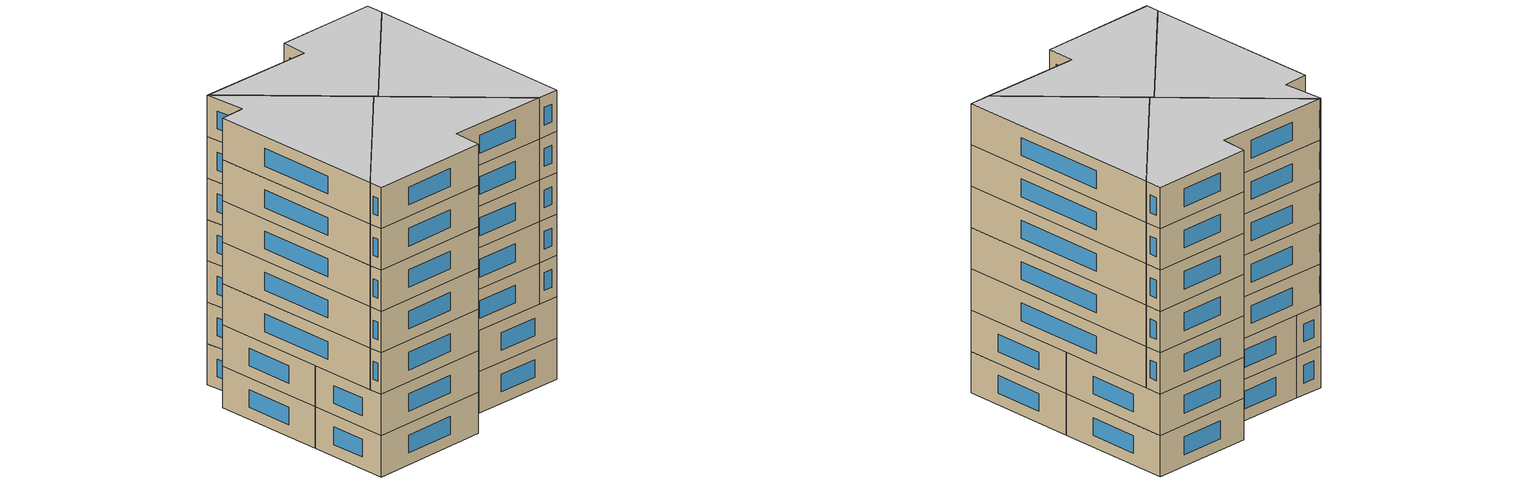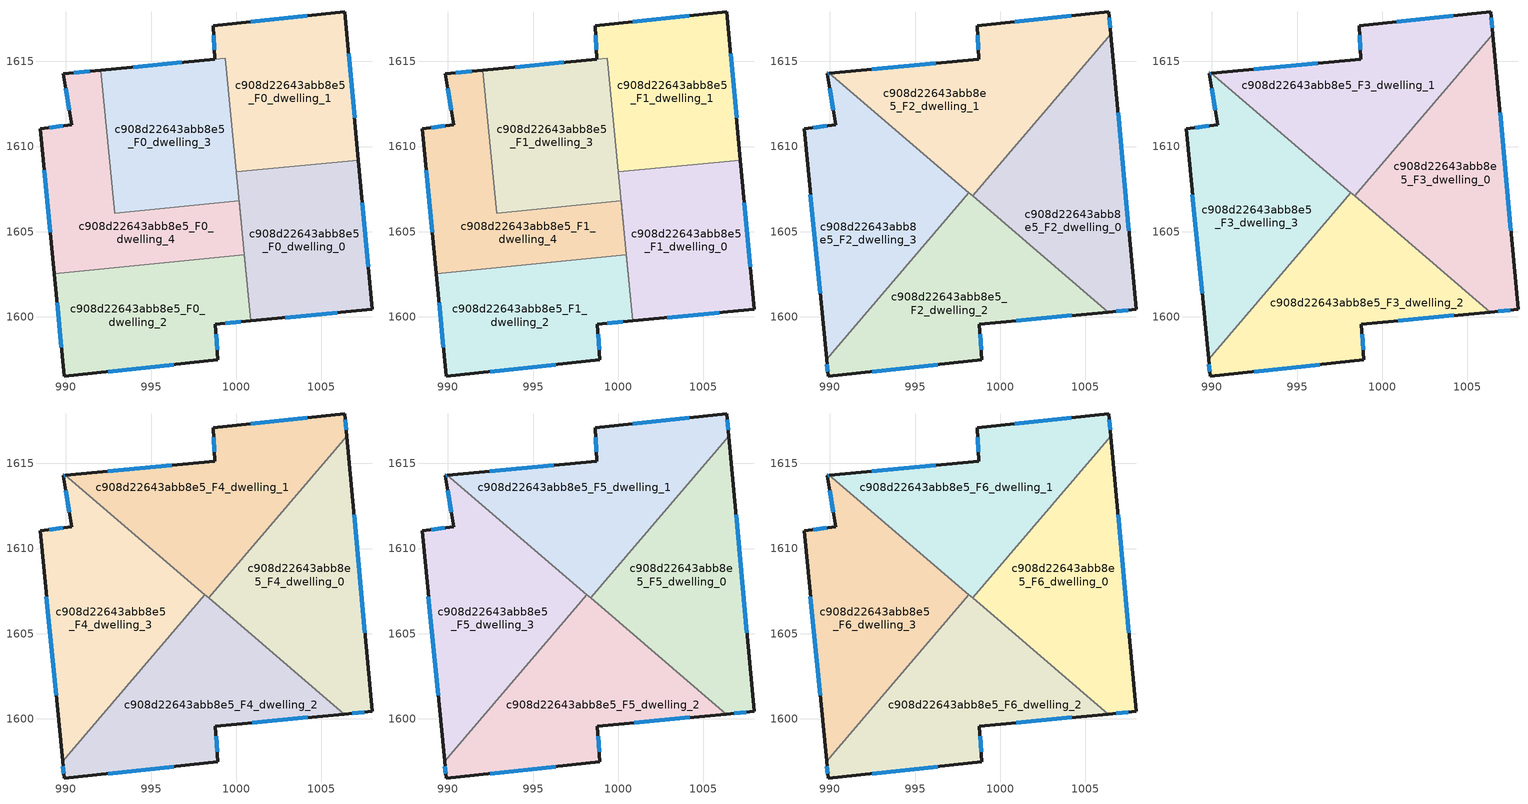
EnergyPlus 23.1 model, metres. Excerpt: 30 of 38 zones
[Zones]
c908d22643abb8e5_F0_dwelling_0
 floor ground (EU_floor_Construction): 1007.17,1609.21 1007.97,1600.43 1000.86,1599.78 1000.01,1608.51 z0
 wall outside (EU_wall_Construction): 1000.86,1599.78 1007.97,1600.43 1007.17,1609.21 z0:3
 wall to c908d22643abb8e5_F0_dwelling_1 (EU_wall_Construction): 1007.17,1609.21 1000.01,1608.51 z0:3
 wall to c908d22643abb8e5_F0_dwelling_3 (EU_wall_Construction): 1000.01,1608.51 1000.86,1599.78 z0:3
 window (EU_Window_Construction): 1007.75,1602.94 1007.4,1606.7 / 1002.89,1599.96 1005.94,1600.25 z0.86:2.14
c908d22643abb8e5_F0_dwelling_1
 floor ground (EU_floor_Construction): 1006.38,1617.93 1007.17,1609.21 1000.01,1608.51 999.36,1615.18 998.73,1615.12 998.65,1617.11 z0
 wall outside (EU_wall_Construction): 1007.17,1609.21 1006.38,1617.93 998.65,1617.11 998.73,1615.12 z0:3
 wall to c908d22643abb8e5_F0_dwelling_3 (EU_wall_Construction): 998.73,1615.12 999.36,1615.18 1000.01,1608.51 z0:3
 window (EU_Window_Construction): 1006.95,1611.7 1006.61,1615.44 / 998.68,1616.54 998.71,1615.69 / 1004.17,1617.69 1000.86,1617.34 z0.86:2.14
c908d22643abb8e5_F0_dwelling_2
 floor ground (EU_floor_Construction): 1000.48,1603.64 1000.86,1599.78 998.78,1599.58 998.91,1597.48 989.9,1596.5 989.31,1602.55 z0
 wall outside (EU_wall_Construction): 989.31,1602.55 989.9,1596.5 998.91,1597.48 998.78,1599.58 1000.86,1599.78 z0:3
 wall to c908d22643abb8e5_F0_dwelling_4 (EU_wall_Construction): 1000.48,1603.64 989.31,1602.55 z0:3
 wall to c908d22643abb8e5_F0_dwelling_3 (EU_wall_Construction): 1000.86,1599.78 1000.48,1603.64 z0:3
 window (EU_Window_Construction): 998.87,1598.08 998.81,1598.98 / 992.47,1596.78 996.34,1597.2 / 989.48,1600.82 989.73,1598.23 / 999.37,1599.64 1000.26,1599.72 z0.86:2.14
c908d22643abb8e5_F0_dwelling_3
 floor ground (EU_floor_Construction): 999.36,1615.17 1000.17,1606.81 992.86,1606.1 992.03,1614.49 998.73,1615.12 z0
 wall outside (EU_wall_Construction): 998.73,1615.12 992.03,1614.49 z0:3
 wall to c908d22643abb8e5_F0_dwelling_4 (EU_wall_Construction): 992.03,1614.49 992.86,1606.1 1000.17,1606.81 1000.48,1603.64 z0:3
 window (EU_Window_Construction): 996.81,1614.94 993.95,1614.67 z0.86:2.14
c908d22643abb8e5_F0_dwelling_4
 floor ground (EU_floor_Construction): 1000.17,1606.81 1000.48,1603.64 989.31,1602.55 988.48,1611.05 990.35,1611.28 989.85,1614.29 992.03,1614.49 992.86,1606.1 z0
 wall outside (EU_wall_Construction): 992.03,1614.49 989.85,1614.29 990.35,1611.28 988.48,1611.05 989.31,1602.55 z0:3
 window (EU_Window_Construction): 988.72,1608.62 989.07,1604.98 / 989.82,1611.21 989.01,1611.11 / 989.99,1613.43 990.21,1612.14 / 991.41,1614.44 990.47,1614.35 z0.86:2.14
c908d22643abb8e5_F1_dwelling_0
 floor to c908d22643abb8e5_F0_dwelling_0 (EU_floor_Construction): 1007.17,1609.21 1007.97,1600.43 1000.86,1599.78 1000.01,1608.51 z3
 wall outside (EU_wall_Construction): 1000.86,1599.78 1007.97,1600.43 1007.17,1609.21 z3:6
 wall to c908d22643abb8e5_F1_dwelling_1 (EU_wall_Construction): 1007.17,1609.21 1000.01,1608.51 z3:6
 wall to c908d22643abb8e5_F1_dwelling_3 (EU_wall_Construction): 1000.01,1608.51 1000.86,1599.78 z3:6
 window (EU_Window_Construction): 1007.75,1602.94 1007.4,1606.7 / 1002.89,1599.96 1005.94,1600.25 z3.86:5.14
c908d22643abb8e5_F1_dwelling_1
 floor to c908d22643abb8e5_F0_dwelling_1 (EU_floor_Construction): 1006.38,1617.93 1007.17,1609.21 1000.01,1608.51 999.36,1615.18 998.73,1615.12 998.65,1617.11 z3
 wall outside (EU_wall_Construction): 1007.17,1609.21 1006.38,1617.93 998.65,1617.11 998.73,1615.12 z3:6
 wall to c908d22643abb8e5_F1_dwelling_3 (EU_wall_Construction): 998.73,1615.12 999.36,1615.18 1000.01,1608.51 z3:6
 window (EU_Window_Construction): 1006.95,1611.7 1006.61,1615.44 / 998.68,1616.54 998.71,1615.69 / 1004.17,1617.69 1000.86,1617.34 z3.86:5.14
c908d22643abb8e5_F1_dwelling_2
 floor to c908d22643abb8e5_F0_dwelling_2 (EU_floor_Construction): 1000.48,1603.64 1000.86,1599.78 998.78,1599.58 998.91,1597.48 989.9,1596.5 989.31,1602.55 z3
 wall outside (EU_wall_Construction): 989.31,1602.55 989.9,1596.5 998.91,1597.48 998.78,1599.58 1000.86,1599.78 z3:6
 wall to c908d22643abb8e5_F1_dwelling_4 (EU_wall_Construction): 1000.48,1603.64 989.31,1602.55 z3:6
 wall to c908d22643abb8e5_F1_dwelling_3 (EU_wall_Construction): 1000.86,1599.78 1000.48,1603.64 z3:6
 window (EU_Window_Construction): 998.87,1598.08 998.81,1598.98 / 992.47,1596.78 996.34,1597.2 / 989.48,1600.82 989.73,1598.23 / 999.37,1599.64 1000.26,1599.72 z3.86:5.14
c908d22643abb8e5_F1_dwelling_3
 floor to c908d22643abb8e5_F0_dwelling_3 (EU_floor_Construction): 999.36,1615.17 1000.17,1606.81 992.86,1606.1 992.03,1614.49 998.73,1615.12 z3
 wall outside (EU_wall_Construction): 998.73,1615.12 992.03,1614.49 z3:6
 wall to c908d22643abb8e5_F1_dwelling_4 (EU_wall_Construction): 992.03,1614.49 992.86,1606.1 1000.17,1606.81 1000.48,1603.64 z3:6
 window (EU_Window_Construction): 996.81,1614.94 993.95,1614.67 z3.86:5.14
c908d22643abb8e5_F1_dwelling_4
 floor to c908d22643abb8e5_F0_dwelling_4 (EU_floor_Construction): 1000.17,1606.81 1000.48,1603.64 989.31,1602.55 988.48,1611.05 990.35,1611.28 989.85,1614.29 992.03,1614.49 992.86,1606.1 z3
 wall outside (EU_wall_Construction): 992.03,1614.49 989.85,1614.29 990.35,1611.28 988.48,1611.05 989.31,1602.55 z3:6
 window (EU_Window_Construction): 988.72,1608.62 989.07,1604.98 / 989.82,1611.21 989.01,1611.11 / 989.99,1613.43 990.21,1612.14 / 991.41,1614.44 990.47,1614.35 z3.86:5.14
c908d22643abb8e5_F2_dwelling_0
 floor to c908d22643abb8e5_F1_dwelling_0 (EU_floor_Construction): 1007.17,1609.21 1007.97,1600.43 1006.35,1600.29 1000.31,1605.45 1000.01,1608.51 z6
 floor to c908d22643abb8e5_F1_dwelling_1 (EU_floor_Construction): 1006.5,1616.61 1007.17,1609.21 1000.01,1608.51 999.96,1608.96 z6
 floor to c908d22643abb8e5_F1_dwelling_3 (EU_floor_Construction): 999.96,1608.96 1000.31,1605.45 1000.17,1606.81 998.87,1606.68 998.38,1607.1 z6
 floor to c908d22643abb8e5_F1_dwelling_4 (EU_floor_Construction): 1000.17,1606.81 1000.31,1605.45 998.87,1606.68 z6
 wall outside (EU_wall_Construction): 1006.35,1600.29 1007.97,1600.43 1006.5,1616.61 z6:9
 wall to c908d22643abb8e5_F2_dwelling_1 (EU_wall_Construction): 1006.5,1616.61 998.38,1607.1 z6:9
 wall to c908d22643abb8e5_F2_dwelling_2 (EU_wall_Construction): 998.38,1607.1 1006.35,1600.29 z6:9
 window (EU_Window_Construction): 1007.55,1605.06 1006.92,1611.99 / 1006.82,1600.33 1007.51,1600.39 z6.86:8.14
c908d22643abb8e5_F2_dwelling_1
 floor to c908d22643abb8e5_F1_dwelling_1 (EU_floor_Construction): 1006.38,1617.93 1006.5,1616.61 999.96,1608.96 999.36,1615.18 998.73,1615.12 998.65,1617.11 z6
 floor to c908d22643abb8e5_F1_dwelling_3 (EU_floor_Construction): 999.36,1615.17 999.96,1608.96 998.38,1607.1 992.25,1612.34 992.04,1614.49 998.73,1615.12 z6
 floor to c908d22643abb8e5_F1_dwelling_4 (EU_floor_Construction): 992.04,1614.49 992.25,1612.34 989.96,1614.3 z6
 wall outside (EU_wall_Construction): 1006.5,1616.61 1006.38,1617.93 998.65,1617.11 998.73,1615.12 989.96,1614.3 z6:9
 wall to c908d22643abb8e5_F2_dwelling_3 (EU_wall_Construction): 989.96,1614.3 998.16,1607.29 z6:9
 wall to c908d22643abb8e5_F2_dwelling_2 (EU_wall_Construction): 998.16,1607.29 998.38,1607.1 z6:9
 window (EU_Window_Construction): 996.22,1614.89 992.46,1614.53 / 998.68,1616.54 998.71,1615.69 / 1004.17,1617.69 1000.86,1617.34 / 1006.46,1616.99 1006.41,1617.55 z6.86:8.14
c908d22643abb8e5_F2_dwelling_2
 floor to c908d22643abb8e5_F1_dwelling_2 (EU_floor_Construction): 1000.48,1603.64 1000.86,1599.78 998.78,1599.58 998.91,1597.48 989.9,1596.5 989.8,1597.51 994.54,1603.06 z6
 floor to c908d22643abb8e5_F1_dwelling_0 (EU_floor_Construction): 1006.35,1600.29 1000.86,1599.78 1000.31,1605.45 z6
 floor to c908d22643abb8e5_F1_dwelling_4 (EU_floor_Construction): 1000.31,1605.45 1000.48,1603.64 994.54,1603.06 997.53,1606.55 998.87,1606.68 z6
 floor to c908d22643abb8e5_F1_dwelling_3 (EU_floor_Construction): 998.87,1606.68 997.53,1606.55 998.16,1607.29 z6
 wall outside (EU_wall_Construction): 989.8,1597.51 989.9,1596.5 998.91,1597.48 998.78,1599.58 1006.35,1600.29 z6:9
 wall to c908d22643abb8e5_F2_dwelling_3 (EU_wall_Construction): 998.16,1607.29 989.8,1597.51 z6:9
 window (EU_Window_Construction): 992.47,1596.78 996.34,1597.2 / 989.83,1597.22 989.87,1596.79 / 1000.94,1599.78 1004.19,1600.08 / 998.87,1598.08 998.81,1598.98 z6.86:8.14
c908d22643abb8e5_F2_dwelling_3
 floor to c908d22643abb8e5_F1_dwelling_4 (EU_floor_Construction): 992.25,1612.34 992.86,1606.1 997.53,1606.55 994.54,1603.06 989.31,1602.55 988.48,1611.05 990.35,1611.28 989.85,1614.29 989.96,1614.3 z6
 floor to c908d22643abb8e5_F1_dwelling_2 (EU_floor_Construction): 994.54,1603.06 989.8,1597.51 989.31,1602.55 z6
 floor to c908d22643abb8e5_F1_dwelling_3 (EU_floor_Construction): 998.16,1607.29 997.53,1606.55 992.86,1606.1 992.25,1612.34 z6
 wall outside (EU_wall_Construction): 989.96,1614.3 989.85,1614.29 990.35,1611.28 988.48,1611.05 989.8,1597.51 z6:9
 window (EU_Window_Construction): 988.86,1607.18 989.42,1601.38 / 989.82,1611.21 989.01,1611.11 / 989.99,1613.43 990.21,1612.14 / 989.92,1614.3 989.88,1614.29 z6.86:8.14
c908d22643abb8e5_F3_dwelling_0
 floor to c908d22643abb8e5_F2_dwelling_0 (EU_floor_Construction): 1006.5,1616.61 1007.97,1600.43 1006.35,1600.29 998.38,1607.1 z9
 wall outside (EU_wall_Construction): 1006.35,1600.29 1007.97,1600.43 1006.5,1616.61 z9:12
 wall to c908d22643abb8e5_F3_dwelling_1 (EU_wall_Construction): 1006.5,1616.61 998.38,1607.1 z9:12
 wall to c908d22643abb8e5_F3_dwelling_2 (EU_wall_Construction): 998.38,1607.1 1006.35,1600.29 z9:12
 window (EU_Window_Construction): 1007.55,1605.06 1006.92,1611.99 / 1006.82,1600.33 1007.51,1600.39 z9.86:11.14
c908d22643abb8e5_F3_dwelling_1
 floor to c908d22643abb8e5_F2_dwelling_1 (EU_floor_Construction): 1006.38,1617.93 1006.5,1616.61 998.38,1607.1 989.96,1614.3 998.73,1615.12 998.65,1617.11 z9
 wall outside (EU_wall_Construction): 1006.5,1616.61 1006.38,1617.93 998.65,1617.11 998.73,1615.12 989.96,1614.3 z9:12
 wall to c908d22643abb8e5_F3_dwelling_3 (EU_wall_Construction): 989.96,1614.3 998.16,1607.29 z9:12
 wall to c908d22643abb8e5_F3_dwelling_2 (EU_wall_Construction): 998.16,1607.29 998.38,1607.1 z9:12
 window (EU_Window_Construction): 996.22,1614.89 992.46,1614.53 / 998.68,1616.54 998.71,1615.69 / 1004.17,1617.69 1000.86,1617.34 / 1006.46,1616.99 1006.41,1617.55 z9.86:11.14
c908d22643abb8e5_F3_dwelling_2
 floor to c908d22643abb8e5_F2_dwelling_2 (EU_floor_Construction): 1006.35,1600.29 998.78,1599.58 998.91,1597.48 989.9,1596.5 989.8,1597.51 998.16,1607.29 z9
 wall outside (EU_wall_Construction): 989.8,1597.51 989.9,1596.5 998.91,1597.48 998.78,1599.58 1006.35,1600.29 z9:12
 wall to c908d22643abb8e5_F3_dwelling_3 (EU_wall_Construction): 998.16,1607.29 989.8,1597.51 z9:12
 window (EU_Window_Construction): 992.47,1596.78 996.34,1597.2 / 989.83,1597.22 989.87,1596.79 / 1000.94,1599.78 1004.19,1600.08 / 998.87,1598.08 998.81,1598.98 z9.86:11.14
c908d22643abb8e5_F3_dwelling_3
 floor to c908d22643abb8e5_F2_dwelling_3 (EU_floor_Construction): 998.16,1607.29 989.8,1597.51 988.48,1611.05 990.35,1611.28 989.85,1614.29 989.96,1614.3 z9
 wall outside (EU_wall_Construction): 989.96,1614.3 989.85,1614.29 990.35,1611.28 988.48,1611.05 989.8,1597.51 z9:12
 window (EU_Window_Construction): 988.86,1607.18 989.42,1601.38 / 989.82,1611.21 989.01,1611.11 / 989.99,1613.43 990.21,1612.14 / 989.92,1614.3 989.88,1614.29 z9.86:11.14
c908d22643abb8e5_F4_dwelling_0
 floor to c908d22643abb8e5_F3_dwelling_0 (EU_floor_Construction): 1006.5,1616.61 1007.97,1600.43 1006.35,1600.29 998.38,1607.1 z12
 wall outside (EU_wall_Construction): 1006.35,1600.29 1007.97,1600.43 1006.5,1616.61 z12:15
 wall to c908d22643abb8e5_F4_dwelling_1 (EU_wall_Construction): 1006.5,1616.61 998.38,1607.1 z12:15
 wall to c908d22643abb8e5_F4_dwelling_2 (EU_wall_Construction): 998.38,1607.1 1006.35,1600.29 z12:15
 window (EU_Window_Construction): 1007.55,1605.06 1006.92,1611.99 / 1006.82,1600.33 1007.51,1600.39 z12.86:14.14
c908d22643abb8e5_F4_dwelling_1
 floor to c908d22643abb8e5_F3_dwelling_1 (EU_floor_Construction): 1006.38,1617.93 1006.5,1616.61 998.38,1607.1 989.96,1614.3 998.73,1615.12 998.65,1617.11 z12
 wall outside (EU_wall_Construction): 1006.5,1616.61 1006.38,1617.93 998.65,1617.11 998.73,1615.12 989.96,1614.3 z12:15
 wall to c908d22643abb8e5_F4_dwelling_3 (EU_wall_Construction): 989.96,1614.3 998.16,1607.29 z12:15
 wall to c908d22643abb8e5_F4_dwelling_2 (EU_wall_Construction): 998.16,1607.29 998.38,1607.1 z12:15
 window (EU_Window_Construction): 996.22,1614.89 992.46,1614.53 / 998.68,1616.54 998.71,1615.69 / 1004.17,1617.69 1000.86,1617.34 / 1006.46,1616.99 1006.41,1617.55 z12.86:14.14
c908d22643abb8e5_F4_dwelling_2
 floor to c908d22643abb8e5_F3_dwelling_2 (EU_floor_Construction): 1006.35,1600.29 998.78,1599.58 998.91,1597.48 989.9,1596.5 989.8,1597.51 998.16,1607.29 z12
 wall outside (EU_wall_Construction): 989.8,1597.51 989.9,1596.5 998.91,1597.48 998.78,1599.58 1006.35,1600.29 z12:15
 wall to c908d22643abb8e5_F4_dwelling_3 (EU_wall_Construction): 998.16,1607.29 989.8,1597.51 z12:15
 window (EU_Window_Construction): 992.47,1596.78 996.34,1597.2 / 989.83,1597.22 989.87,1596.79 / 1000.94,1599.78 1004.19,1600.08 / 998.87,1598.08 998.81,1598.98 z12.86:14.14
c908d22643abb8e5_F4_dwelling_3
 floor to c908d22643abb8e5_F3_dwelling_3 (EU_floor_Construction): 998.16,1607.29 989.8,1597.51 988.48,1611.05 990.35,1611.28 989.85,1614.29 989.96,1614.3 z12
 wall outside (EU_wall_Construction): 989.96,1614.3 989.85,1614.29 990.35,1611.28 988.48,1611.05 989.8,1597.51 z12:15
 window (EU_Window_Construction): 988.86,1607.18 989.42,1601.38 / 989.82,1611.21 989.01,1611.11 / 989.99,1613.43 990.21,1612.14 / 989.92,1614.3 989.88,1614.29 z12.86:14.14
c908d22643abb8e5_F5_dwelling_0
 floor to c908d22643abb8e5_F4_dwelling_0 (EU_floor_Construction): 1006.5,1616.61 1007.97,1600.43 1006.35,1600.29 998.38,1607.1 z15
 wall outside (EU_wall_Construction): 1006.35,1600.29 1007.97,1600.43 1006.5,1616.61 z15:18
 wall to c908d22643abb8e5_F5_dwelling_1 (EU_wall_Construction): 1006.5,1616.61 998.38,1607.1 z15:18
 wall to c908d22643abb8e5_F5_dwelling_2 (EU_wall_Construction): 998.38,1607.1 1006.35,1600.29 z15:18
 window (EU_Window_Construction): 1007.55,1605.06 1006.92,1611.99 / 1006.82,1600.33 1007.51,1600.39 z15.86:17.14
c908d22643abb8e5_F5_dwelling_1
 floor to c908d22643abb8e5_F4_dwelling_1 (EU_floor_Construction): 1006.38,1617.93 1006.5,1616.61 998.38,1607.1 989.96,1614.3 998.73,1615.12 998.65,1617.11 z15
 wall outside (EU_wall_Construction): 1006.5,1616.61 1006.38,1617.93 998.65,1617.11 998.73,1615.12 989.96,1614.3 z15:18
 wall to c908d22643abb8e5_F5_dwelling_3 (EU_wall_Construction): 989.96,1614.3 998.16,1607.29 z15:18
 wall to c908d22643abb8e5_F5_dwelling_2 (EU_wall_Construction): 998.16,1607.29 998.38,1607.1 z15:18
 window (EU_Window_Construction): 996.22,1614.89 992.46,1614.53 / 998.68,1616.54 998.71,1615.69 / 1004.17,1617.69 1000.86,1617.34 / 1006.46,1616.99 1006.41,1617.55 z15.86:17.14
c908d22643abb8e5_F5_dwelling_2
 floor to c908d22643abb8e5_F4_dwelling_2 (EU_floor_Construction): 1006.35,1600.29 998.78,1599.58 998.91,1597.48 989.9,1596.5 989.8,1597.51 998.16,1607.29 z15
 wall outside (EU_wall_Construction): 989.8,1597.51 989.9,1596.5 998.91,1597.48 998.78,1599.58 1006.35,1600.29 z15:18
 wall to c908d22643abb8e5_F5_dwelling_3 (EU_wall_Construction): 998.16,1607.29 989.8,1597.51 z15:18
 window (EU_Window_Construction): 992.47,1596.78 996.34,1597.2 / 989.83,1597.22 989.87,1596.79 / 1000.94,1599.78 1004.19,1600.08 / 998.87,1598.08 998.81,1598.98 z15.86:17.14
c908d22643abb8e5_F5_dwelling_3
 floor to c908d22643abb8e5_F4_dwelling_3 (EU_floor_Construction): 998.16,1607.29 989.8,1597.51 988.48,1611.05 990.35,1611.28 989.85,1614.29 989.96,1614.3 z15
 wall outside (EU_wall_Construction): 989.96,1614.3 989.85,1614.29 990.35,1611.28 988.48,1611.05 989.8,1597.51 z15:18
 window (EU_Window_Construction): 988.86,1607.18 989.42,1601.38 / 989.82,1611.21 989.01,1611.11 / 989.99,1613.43 990.21,1612.14 / 989.92,1614.3 989.88,1614.29 z15.86:17.14
c908d22643abb8e5_F6_dwelling_0
 floor to c908d22643abb8e5_F5_dwelling_0 (EU_floor_Construction): 1006.5,1616.61 1007.97,1600.43 1006.35,1600.29 998.38,1607.1 z18
 wall outside (EU_wall_Construction): 1006.35,1600.29 1007.97,1600.43 1006.5,1616.61 z18:21
 wall to c908d22643abb8e5_F6_dwelling_1 (EU_wall_Construction): 1006.5,1616.61 998.38,1607.1 z18:21
 wall to c908d22643abb8e5_F6_dwelling_2 (EU_wall_Construction): 998.38,1607.1 1006.35,1600.29 z18:21
 window (EU_Window_Construction): 1007.55,1605.06 1006.92,1611.99 / 1006.82,1600.33 1007.51,1600.39 z18.86:20.14
 ceiling to c908d22643abb8e5_F7_dwelling_0 (EU_floor_Construction): 1007.97,1600.43 1006.5,1616.61 998.38,1607.1 1006.35,1600.29 z21
c908d22643abb8e5_F6_dwelling_1
 floor to c908d22643abb8e5_F5_dwelling_1 (EU_floor_Construction): 1006.38,1617.93 1006.5,1616.61 998.38,1607.1 989.96,1614.3 998.73,1615.12 998.65,1617.11 z18
 wall outside (EU_wall_Construction): 1006.5,1616.61 1006.38,1617.93 998.65,1617.11 998.73,1615.12 989.96,1614.3 z18:21
 wall to c908d22643abb8e5_F6_dwelling_3 (EU_wall_Construction): 989.96,1614.3 998.16,1607.29 z18:21
 wall to c908d22643abb8e5_F6_dwelling_2 (EU_wall_Construction): 998.16,1607.29 998.38,1607.1 z18:21
 window (EU_Window_Construction): 996.22,1614.89 992.46,1614.53 / 998.68,1616.54 998.71,1615.69 / 1004.17,1617.69 1000.86,1617.34 / 1006.46,1616.99 1006.41,1617.55 z18.86:20.14
 ceiling to c908d22643abb8e5_F7_dwelling_1 (EU_floor_Construction): 998.38,1607.1 1006.5,1616.61 1006.38,1617.93 998.65,1617.11 998.73,1615.12 989.96,1614.3 z21
c908d22643abb8e5_F6_dwelling_2
 floor to c908d22643abb8e5_F5_dwelling_2 (EU_floor_Construction): 1006.35,1600.29 998.78,1599.58 998.91,1597.48 989.9,1596.5 989.8,1597.51 998.16,1607.29 z18
 wall outside (EU_wall_Construction): 989.8,1597.51 989.9,1596.5 998.91,1597.48 998.78,1599.58 1006.35,1600.29 z18:21
 wall to c908d22643abb8e5_F6_dwelling_3 (EU_wall_Construction): 998.16,1607.29 989.8,1597.51 z18:21
 window (EU_Window_Construction): 992.47,1596.78 996.34,1597.2 / 989.83,1597.22 989.87,1596.79 / 1000.94,1599.78 1004.19,1600.08 / 998.87,1598.08 998.81,1598.98 z18.86:20.14
 ceiling to c908d22643abb8e5_F7_dwelling_2 (EU_floor_Construction): 1006.35,1600.29 998.16,1607.29 989.8,1597.51 989.9,1596.5 998.91,1597.48 998.78,1599.58 z21
c908d22643abb8e5_F6_dwelling_3
 floor to c908d22643abb8e5_F5_dwelling_3 (EU_floor_Construction): 998.16,1607.29 989.8,1597.51 988.48,1611.05 990.35,1611.28 989.85,1614.29 989.96,1614.3 z18
 wall outside (EU_wall_Construction): 989.96,1614.3 989.85,1614.29 990.35,1611.28 988.48,1611.05 989.8,1597.51 z18:21
 window (EU_Window_Construction): 988.86,1607.18 989.42,1601.38 / 989.82,1611.21 989.01,1611.11 / 989.99,1613.43 990.21,1612.14 / 989.92,1614.3 989.88,1614.29 z18.86:20.14
 ceiling to c908d22643abb8e5_F7_dwelling_3 (EU_floor_Construction): 989.8,1597.51 998.16,1607.29 989.96,1614.3 989.85,1614.29 990.35,1611.28 988.48,1611.05 z21
[Building]
EU S2 Campaign: North Axis=0; Terrain=City; Solar Distribution=FullExterior
[Site:Location]
Helsinki-Vantaa.AP: Latitude=60.317; Longitude=24.963; Time Zone=2; Elevation=54.6
[SizingPeriod:WeatherFileDays]
AnnualSizingPeriod: Begin Month=1; Begin Day of Month=1; End Month=12; End Day of Month=31; Day of Week for Start Day=Monday; Use Weather File Daylight Saving Period=No; Use Weather File Rain and Snow Indicators=No
[MATERIAL]
EU_InternalMass_Material: Roughness=MediumRough; Thickness=0.1; Conductivity=1; Density=1800; Specific Heat=900; Thermal Absorptance=0.9; Solar Absorptance=0.7; Visible Absorptance=0.7
[MATERIAL:NOMASS] Roughness=MediumRough; Thermal Absorptance=0.9; Solar Absorptance=0.7; Visible Absorptance=0.7
Name | Thermal Resistance
EU_wall_NoMass | 1.10183
EU_floor_NoMass | 1.70606
[WINDOWMATERIAL:SIMPLEGLAZINGSYSTEM]
EU_Window_SimpleGlazing: UFactor=3.11035; Solar Heat Gain Coefficient=0.8; Visible Transmittance=0.8
[CONSTRUCTION]
EU_wall_Construction: EU_wall_NoMass
EU_floor_Construction: EU_floor_NoMass
EU_Window_Construction: EU_Window_SimpleGlazing
EU_InternalMass_Construction: EU_InternalMass_Material
[ZONE] Type=1; Multiplier=1; Ceiling Height=autocalculate; Floor Area=autocalculate; Part of Total Floor Area=Yes
Name | Volume
c908d22643abb8e5_F0_dwelling_0; c908d22643abb8e5_F1_dwelling_0 | 189.162
c908d22643abb8e5_F2_dwelling_0; c908d22643abb8e5_F3_dwelling_0; c908d22643abb8e5_F4_dwelling_0; c908d22643abb8e5_F5_dwelling_0; c908d22643abb8e5_F6_dwelling_0 | 236.487
c908d22643abb8e5_F0_dwelling_1; c908d22643abb8e5_F1_dwelling_1 | 192.58
c908d22643abb8e5_F2_dwelling_1; c908d22643abb8e5_F3_dwelling_1; c908d22643abb8e5_F4_dwelling_1; c908d22643abb8e5_F5_dwelling_1; c908d22643abb8e5_F6_dwelling_1; c908d22643abb8e5_F2_dwelling_3; c908d22643abb8e5_F3_dwelling_3; c908d22643abb8e5_F4_dwelling_3; c908d22643abb8e5_F5_dwelling_3; c908d22643abb8e5_F6_dwelling_3 | 236.473
c908d22643abb8e5_F0_dwelling_2; c908d22643abb8e5_F1_dwelling_2 | 189.171
c908d22643abb8e5_F2_dwelling_2; c908d22643abb8e5_F3_dwelling_2; c908d22643abb8e5_F4_dwelling_2; c908d22643abb8e5_F5_dwelling_2; c908d22643abb8e5_F6_dwelling_2 | 236.463
c908d22643abb8e5_F0_dwelling_3 | 185.76
c908d22643abb8e5_F1_dwelling_3 | 185.766
c908d22643abb8e5_F0_dwelling_4; c908d22643abb8e5_F1_dwelling_4 | 189.164
[INTERNALMASS] Construction=EU_InternalMass_Construction
Name | Zone or ZoneList | Surface Area
c908d22643abb8e5_F0_dwelling_0_EU_InternalMass | c908d22643abb8e5_F0_dwelling_0 | 63.0544
c908d22643abb8e5_F0_dwelling_1_EU_InternalMass | c908d22643abb8e5_F0_dwelling_1 | 64.1942
c908d22643abb8e5_F0_dwelling_2_EU_InternalMass | c908d22643abb8e5_F0_dwelling_2 | 63.0574
c908d22643abb8e5_F0_dwelling_3_EU_InternalMass | c908d22643abb8e5_F0_dwelling_3 | 61.9261
c908d22643abb8e5_F0_dwelling_4_EU_InternalMass | c908d22643abb8e5_F0_dwelling_4 | 63.0544
c908d22643abb8e5_F1_dwelling_0_EU_InternalMass | c908d22643abb8e5_F1_dwelling_0 | 63.0544
c908d22643abb8e5_F1_dwelling_1_EU_InternalMass | c908d22643abb8e5_F1_dwelling_1 | 64.1942
c908d22643abb8e5_F1_dwelling_2_EU_InternalMass | c908d22643abb8e5_F1_dwelling_2 | 63.0574
c908d22643abb8e5_F1_dwelling_3_EU_InternalMass | c908d22643abb8e5_F1_dwelling_3 | 61.9261
c908d22643abb8e5_F1_dwelling_4_EU_InternalMass | c908d22643abb8e5_F1_dwelling_4 | 63.0544
c908d22643abb8e5_F2_dwelling_0_EU_InternalMass | c908d22643abb8e5_F2_dwelling_0 | 78.829
c908d22643abb8e5_F2_dwelling_1_EU_InternalMass | c908d22643abb8e5_F2_dwelling_1 | 78.8245
c908d22643abb8e5_F2_dwelling_2_EU_InternalMass | c908d22643abb8e5_F2_dwelling_2 | 78.8213
c908d22643abb8e5_F2_dwelling_3_EU_InternalMass | c908d22643abb8e5_F2_dwelling_3 | 78.8247
c908d22643abb8e5_F3_dwelling_0_EU_InternalMass | c908d22643abb8e5_F3_dwelling_0 | 78.829
c908d22643abb8e5_F3_dwelling_1_EU_InternalMass | c908d22643abb8e5_F3_dwelling_1 | 78.8245
c908d22643abb8e5_F3_dwelling_2_EU_InternalMass | c908d22643abb8e5_F3_dwelling_2 | 78.8213
c908d22643abb8e5_F3_dwelling_3_EU_InternalMass | c908d22643abb8e5_F3_dwelling_3 | 78.8247
c908d22643abb8e5_F4_dwelling_0_EU_InternalMass | c908d22643abb8e5_F4_dwelling_0 | 78.829
c908d22643abb8e5_F4_dwelling_1_EU_InternalMass | c908d22643abb8e5_F4_dwelling_1 | 78.8245
c908d22643abb8e5_F4_dwelling_2_EU_InternalMass | c908d22643abb8e5_F4_dwelling_2 | 78.8213
c908d22643abb8e5_F4_dwelling_3_EU_InternalMass | c908d22643abb8e5_F4_dwelling_3 | 78.8247
c908d22643abb8e5_F5_dwelling_0_EU_InternalMass | c908d22643abb8e5_F5_dwelling_0 | 78.829
c908d22643abb8e5_F5_dwelling_1_EU_InternalMass | c908d22643abb8e5_F5_dwelling_1 | 78.8245
c908d22643abb8e5_F5_dwelling_2_EU_InternalMass | c908d22643abb8e5_F5_dwelling_2 | 78.8213
c908d22643abb8e5_F5_dwelling_3_EU_InternalMass | c908d22643abb8e5_F5_dwelling_3 | 78.8247
c908d22643abb8e5_F6_dwelling_0_EU_InternalMass | c908d22643abb8e5_F6_dwelling_0 | 78.829
c908d22643abb8e5_F6_dwelling_1_EU_InternalMass | c908d22643abb8e5_F6_dwelling_1 | 78.8245
c908d22643abb8e5_F6_dwelling_2_EU_InternalMass | c908d22643abb8e5_F6_dwelling_2 | 78.8213
c908d22643abb8e5_F6_dwelling_3_EU_InternalMass | c908d22643abb8e5_F6_dwelling_3 | 78.8247
[OTHEREQUIPMENT] Fuel Type=Electricity; Design Level Calculation Method=Watts/Area; Power per Zone Floor Area=1; Fraction Latent=0; Fraction Radiant=0; Fraction Lost=0; Carbon Dioxide Generation Rate=0; EndUse Subcategory=EU_Step8_InternalGains
Name | Zone or ZoneList or Space or SpaceList | Schedule
EU_Step8_InternalGain_c908d22643abb8e5_F0_dwelling_0_f000 | c908d22643abb8e5_F0_dwelling_0 | EU_Step8_GainSchedule_c908d22643abb8e5_F0_dwelling_0_f000
EU_Step8_InternalGain_c908d22643abb8e5_F0_dwelling_1_f000 | c908d22643abb8e5_F0_dwelling_1 | EU_Step8_GainSchedule_c908d22643abb8e5_F0_dwelling_1_f000
EU_Step8_InternalGain_c908d22643abb8e5_F0_dwelling_2_f000 | c908d22643abb8e5_F0_dwelling_2 | EU_Step8_GainSchedule_c908d22643abb8e5_F0_dwelling_2_f000
EU_Step8_InternalGain_c908d22643abb8e5_F0_dwelling_3_f000 | c908d22643abb8e5_F0_dwelling_3 | EU_Step8_GainSchedule_c908d22643abb8e5_F0_dwelling_3_f000
EU_Step8_InternalGain_c908d22643abb8e5_F0_dwelling_4_f000 | c908d22643abb8e5_F0_dwelling_4 | EU_Step8_GainSchedule_c908d22643abb8e5_F0_dwelling_4_f000
EU_Step8_InternalGain_c908d22643abb8e5_F1_dwelling_0_f000 | c908d22643abb8e5_F1_dwelling_0 | EU_Step8_GainSchedule_c908d22643abb8e5_F1_dwelling_0_f000
EU_Step8_InternalGain_c908d22643abb8e5_F1_dwelling_1_f000 | c908d22643abb8e5_F1_dwelling_1 | EU_Step8_GainSchedule_c908d22643abb8e5_F1_dwelling_1_f000
EU_Step8_InternalGain_c908d22643abb8e5_F1_dwelling_2_f000 | c908d22643abb8e5_F1_dwelling_2 | EU_Step8_GainSchedule_c908d22643abb8e5_F1_dwelling_2_f000
EU_Step8_InternalGain_c908d22643abb8e5_F1_dwelling_3_f000 | c908d22643abb8e5_F1_dwelling_3 | EU_Step8_GainSchedule_c908d22643abb8e5_F1_dwelling_3_f000
EU_Step8_InternalGain_c908d22643abb8e5_F1_dwelling_4_f000 | c908d22643abb8e5_F1_dwelling_4 | EU_Step8_GainSchedule_c908d22643abb8e5_F1_dwelling_4_f000
EU_Step8_InternalGain_c908d22643abb8e5_F2_dwelling_0_f000 | c908d22643abb8e5_F2_dwelling_0 | EU_Step8_GainSchedule_c908d22643abb8e5_F2_dwelling_0_f000
EU_Step8_InternalGain_c908d22643abb8e5_F2_dwelling_1_f000 | c908d22643abb8e5_F2_dwelling_1 | EU_Step8_GainSchedule_c908d22643abb8e5_F2_dwelling_1_f000
EU_Step8_InternalGain_c908d22643abb8e5_F2_dwelling_2_f000 | c908d22643abb8e5_F2_dwelling_2 | EU_Step8_GainSchedule_c908d22643abb8e5_F2_dwelling_2_f000
EU_Step8_InternalGain_c908d22643abb8e5_F2_dwelling_3_f000 | c908d22643abb8e5_F2_dwelling_3 | EU_Step8_GainSchedule_c908d22643abb8e5_F2_dwelling_3_f000
EU_Step8_InternalGain_c908d22643abb8e5_F3_dwelling_0_f000 | c908d22643abb8e5_F3_dwelling_0 | EU_Step8_GainSchedule_c908d22643abb8e5_F3_dwelling_0_f000
EU_Step8_InternalGain_c908d22643abb8e5_F3_dwelling_1_f000 | c908d22643abb8e5_F3_dwelling_1 | EU_Step8_GainSchedule_c908d22643abb8e5_F3_dwelling_1_f000
EU_Step8_InternalGain_c908d22643abb8e5_F3_dwelling_2_f000 | c908d22643abb8e5_F3_dwelling_2 | EU_Step8_GainSchedule_c908d22643abb8e5_F3_dwelling_2_f000
EU_Step8_InternalGain_c908d22643abb8e5_F3_dwelling_3_f000 | c908d22643abb8e5_F3_dwelling_3 | EU_Step8_GainSchedule_c908d22643abb8e5_F3_dwelling_3_f000
EU_Step8_InternalGain_c908d22643abb8e5_F4_dwelling_0_f000 | c908d22643abb8e5_F4_dwelling_0 | EU_Step8_GainSchedule_c908d22643abb8e5_F4_dwelling_0_f000
EU_Step8_InternalGain_c908d22643abb8e5_F4_dwelling_1_f000 | c908d22643abb8e5_F4_dwelling_1 | EU_Step8_GainSchedule_c908d22643abb8e5_F4_dwelling_1_f000
EU_Step8_InternalGain_c908d22643abb8e5_F4_dwelling_2_f000 | c908d22643abb8e5_F4_dwelling_2 | EU_Step8_GainSchedule_c908d22643abb8e5_F4_dwelling_2_f000
EU_Step8_InternalGain_c908d22643abb8e5_F4_dwelling_3_f000 | c908d22643abb8e5_F4_dwelling_3 | EU_Step8_GainSchedule_c908d22643abb8e5_F4_dwelling_3_f000
EU_Step8_InternalGain_c908d22643abb8e5_F5_dwelling_0_f000 | c908d22643abb8e5_F5_dwelling_0 | EU_Step8_GainSchedule_c908d22643abb8e5_F5_dwelling_0_f000
EU_Step8_InternalGain_c908d22643abb8e5_F5_dwelling_1_f000 | c908d22643abb8e5_F5_dwelling_1 | EU_Step8_GainSchedule_c908d22643abb8e5_F5_dwelling_1_f000
EU_Step8_InternalGain_c908d22643abb8e5_F5_dwelling_2_f000 | c908d22643abb8e5_F5_dwelling_2 | EU_Step8_GainSchedule_c908d22643abb8e5_F5_dwelling_2_f000
EU_Step8_InternalGain_c908d22643abb8e5_F5_dwelling_3_f000 | c908d22643abb8e5_F5_dwelling_3 | EU_Step8_GainSchedule_c908d22643abb8e5_F5_dwelling_3_f000
EU_Step8_InternalGain_c908d22643abb8e5_F6_dwelling_0_f000 | c908d22643abb8e5_F6_dwelling_0 | EU_Step8_GainSchedule_c908d22643abb8e5_F6_dwelling_0_f000
EU_Step8_InternalGain_c908d22643abb8e5_F6_dwelling_1_f000 | c908d22643abb8e5_F6_dwelling_1 | EU_Step8_GainSchedule_c908d22643abb8e5_F6_dwelling_1_f000
EU_Step8_InternalGain_c908d22643abb8e5_F6_dwelling_2_f000 | c908d22643abb8e5_F6_dwelling_2 | EU_Step8_GainSchedule_c908d22643abb8e5_F6_dwelling_2_f000
EU_Step8_InternalGain_c908d22643abb8e5_F6_dwelling_3_f000 | c908d22643abb8e5_F6_dwelling_3 | EU_Step8_GainSchedule_c908d22643abb8e5_F6_dwelling_3_f000
[ZONEVENTILATION:DESIGNFLOWRATE] Schedule=EU_AlwaysOn; Design Flow Rate Calculation Method=AirChanges/Hour; Air Changes per Hour=0.756316; Ventilation Type=Natural; Fan Pressure Rise=0; Fan Total Efficiency=1; Constant Term Coefficient=1; Temperature Term Coefficient=0; Velocity Term Coefficient=0; Velocity Squared Term Coefficient=0; Minimum Indoor Temperature=-100; Maximum Indoor Temperature=100; Delta Temperature=-100; Minimum Outdoor Temperature=-100; Maximum Outdoor Temperature=100; Maximum Wind Speed=40
Name | Zone or ZoneList or Space or SpaceList
EU_ConstantAir_c908d22643abb8e5_F0_dwelling_0 | c908d22643abb8e5_F0_dwelling_0
EU_ConstantAir_c908d22643abb8e5_F0_dwelling_1 | c908d22643abb8e5_F0_dwelling_1
EU_ConstantAir_c908d22643abb8e5_F0_dwelling_2 | c908d22643abb8e5_F0_dwelling_2
EU_ConstantAir_c908d22643abb8e5_F0_dwelling_3 | c908d22643abb8e5_F0_dwelling_3
EU_ConstantAir_c908d22643abb8e5_F0_dwelling_4 | c908d22643abb8e5_F0_dwelling_4
EU_ConstantAir_c908d22643abb8e5_F1_dwelling_0 | c908d22643abb8e5_F1_dwelling_0
EU_ConstantAir_c908d22643abb8e5_F1_dwelling_1 | c908d22643abb8e5_F1_dwelling_1
EU_ConstantAir_c908d22643abb8e5_F1_dwelling_2 | c908d22643abb8e5_F1_dwelling_2
EU_ConstantAir_c908d22643abb8e5_F1_dwelling_3 | c908d22643abb8e5_F1_dwelling_3
EU_ConstantAir_c908d22643abb8e5_F1_dwelling_4 | c908d22643abb8e5_F1_dwelling_4
EU_ConstantAir_c908d22643abb8e5_F2_dwelling_0 | c908d22643abb8e5_F2_dwelling_0
EU_ConstantAir_c908d22643abb8e5_F2_dwelling_1 | c908d22643abb8e5_F2_dwelling_1
EU_ConstantAir_c908d22643abb8e5_F2_dwelling_2 | c908d22643abb8e5_F2_dwelling_2
EU_ConstantAir_c908d22643abb8e5_F2_dwelling_3 | c908d22643abb8e5_F2_dwelling_3
EU_ConstantAir_c908d22643abb8e5_F3_dwelling_0 | c908d22643abb8e5_F3_dwelling_0
EU_ConstantAir_c908d22643abb8e5_F3_dwelling_1 | c908d22643abb8e5_F3_dwelling_1
EU_ConstantAir_c908d22643abb8e5_F3_dwelling_2 | c908d22643abb8e5_F3_dwelling_2
EU_ConstantAir_c908d22643abb8e5_F3_dwelling_3 | c908d22643abb8e5_F3_dwelling_3
EU_ConstantAir_c908d22643abb8e5_F4_dwelling_0 | c908d22643abb8e5_F4_dwelling_0
EU_ConstantAir_c908d22643abb8e5_F4_dwelling_1 | c908d22643abb8e5_F4_dwelling_1
EU_ConstantAir_c908d22643abb8e5_F4_dwelling_2 | c908d22643abb8e5_F4_dwelling_2
EU_ConstantAir_c908d22643abb8e5_F4_dwelling_3 | c908d22643abb8e5_F4_dwelling_3
EU_ConstantAir_c908d22643abb8e5_F5_dwelling_0 | c908d22643abb8e5_F5_dwelling_0
EU_ConstantAir_c908d22643abb8e5_F5_dwelling_1 | c908d22643abb8e5_F5_dwelling_1
EU_ConstantAir_c908d22643abb8e5_F5_dwelling_2 | c908d22643abb8e5_F5_dwelling_2
EU_ConstantAir_c908d22643abb8e5_F5_dwelling_3 | c908d22643abb8e5_F5_dwelling_3
EU_ConstantAir_c908d22643abb8e5_F6_dwelling_0 | c908d22643abb8e5_F6_dwelling_0
EU_ConstantAir_c908d22643abb8e5_F6_dwelling_1 | c908d22643abb8e5_F6_dwelling_1
EU_ConstantAir_c908d22643abb8e5_F6_dwelling_2 | c908d22643abb8e5_F6_dwelling_2
EU_ConstantAir_c908d22643abb8e5_F6_dwelling_3 | c908d22643abb8e5_F6_dwelling_3
[HVACTEMPLATE:THERMOSTAT] Constant Heating Setpoint=20; Constant Cooling Setpoint=50
EU_HeatOnly_c908d22643abb8e5_F0_dwelling_0; EU_HeatOnly_c908d22643abb8e5_F0_dwelling_1; EU_HeatOnly_c908d22643abb8e5_F0_dwelling_2; EU_HeatOnly_c908d22643abb8e5_F0_dwelling_3; EU_HeatOnly_c908d22643abb8e5_F0_dwelling_4; EU_HeatOnly_c908d22643abb8e5_F1_dwelling_0; EU_HeatOnly_c908d22643abb8e5_F1_dwelling_1; EU_HeatOnly_c908d22643abb8e5_F1_dwelling_2; EU_HeatOnly_c908d22643abb8e5_F1_dwelling_3; EU_HeatOnly_c908d22643abb8e5_F1_dwelling_4; EU_HeatOnly_c908d22643abb8e5_F2_dwelling_0; EU_HeatOnly_c908d22643abb8e5_F2_dwelling_1; EU_HeatOnly_c908d22643abb8e5_F2_dwelling_2; EU_HeatOnly_c908d22643abb8e5_F2_dwelling_3; EU_HeatOnly_c908d22643abb8e5_F3_dwelling_0; EU_HeatOnly_c908d22643abb8e5_F3_dwelling_1; EU_HeatOnly_c908d22643abb8e5_F3_dwelling_2; EU_HeatOnly_c908d22643abb8e5_F3_dwelling_3; EU_HeatOnly_c908d22643abb8e5_F4_dwelling_0; EU_HeatOnly_c908d22643abb8e5_F4_dwelling_1; EU_HeatOnly_c908d22643abb8e5_F4_dwelling_2; EU_HeatOnly_c908d22643abb8e5_F4_dwelling_3; EU_HeatOnly_c908d22643abb8e5_F5_dwelling_0; EU_HeatOnly_c908d22643abb8e5_F5_dwelling_1; EU_HeatOnly_c908d22643abb8e5_F5_dwelling_2; EU_HeatOnly_c908d22643abb8e5_F5_dwelling_3; EU_HeatOnly_c908d22643abb8e5_F6_dwelling_0; EU_HeatOnly_c908d22643abb8e5_F6_dwelling_1; EU_HeatOnly_c908d22643abb8e5_F6_dwelling_2; EU_HeatOnly_c908d22643abb8e5_F6_dwelling_3; EU_HeatOnly_c908d22643abb8e5_F7_dwelling_0; EU_HeatOnly_c908d22643abb8e5_F7_dwelling_1; EU_HeatOnly_c908d22643abb8e5_F7_dwelling_2; EU_HeatOnly_c908d22643abb8e5_F7_dwelling_3; EU_HeatOnly_c908d22643abb8e5_F8_dwelling_0; EU_HeatOnly_c908d22643abb8e5_F8_dwelling_1; EU_HeatOnly_c908d22643abb8e5_F8_dwelling_2; EU_HeatOnly_c908d22643abb8e5_F8_dwelling_3
[HVACTEMPLATE:ZONE:IDEALLOADSAIRSYSTEM] System Availability Schedule=EU_AlwaysOn; Maximum Heating Supply Air Temperature=50; Minimum Cooling Supply Air Temperature=13; Maximum Heating Supply Air Humidity Ratio=0.0156; Minimum Cooling Supply Air Humidity Ratio=0.0077; Heating Limit=NoLimit; Cooling Limit=NoLimit; Heating Availability Schedule=EU_AlwaysOn; Cooling Availability Schedule=EU_CoolingOff; Dehumidification Control Type=ConstantSensibleHeatRatio; Cooling Sensible Heat Ratio=0.7; Dehumidification Setpoint=60; Humidification Control Type=None; Humidification Setpoint=30; Outdoor Air Method=None; Outdoor Air Flow Rate per Person=0.00944; Outdoor Air Flow Rate per Zone Floor Area=0; Outdoor Air Flow Rate per Zone=0; Demand Controlled Ventilation Type=None; Outdoor Air Economizer Type=NoEconomizer; Heat Recovery Type=None; Sensible Heat Recovery Effectiveness=0.7; Latent Heat Recovery Effectiveness=0.65
Name | Template Thermostat
c908d22643abb8e5_F0_dwelling_0 | EU_HeatOnly_c908d22643abb8e5_F0_dwelling_0
c908d22643abb8e5_F0_dwelling_1 | EU_HeatOnly_c908d22643abb8e5_F0_dwelling_1
c908d22643abb8e5_F0_dwelling_2 | EU_HeatOnly_c908d22643abb8e5_F0_dwelling_2
c908d22643abb8e5_F0_dwelling_3 | EU_HeatOnly_c908d22643abb8e5_F0_dwelling_3
c908d22643abb8e5_F0_dwelling_4 | EU_HeatOnly_c908d22643abb8e5_F0_dwelling_4
c908d22643abb8e5_F1_dwelling_0 | EU_HeatOnly_c908d22643abb8e5_F1_dwelling_0
c908d22643abb8e5_F1_dwelling_1 | EU_HeatOnly_c908d22643abb8e5_F1_dwelling_1
c908d22643abb8e5_F1_dwelling_2 | EU_HeatOnly_c908d22643abb8e5_F1_dwelling_2
c908d22643abb8e5_F1_dwelling_3 | EU_HeatOnly_c908d22643abb8e5_F1_dwelling_3
c908d22643abb8e5_F1_dwelling_4 | EU_HeatOnly_c908d22643abb8e5_F1_dwelling_4
c908d22643abb8e5_F2_dwelling_0 | EU_HeatOnly_c908d22643abb8e5_F2_dwelling_0
c908d22643abb8e5_F2_dwelling_1 | EU_HeatOnly_c908d22643abb8e5_F2_dwelling_1
c908d22643abb8e5_F2_dwelling_2 | EU_HeatOnly_c908d22643abb8e5_F2_dwelling_2
c908d22643abb8e5_F2_dwelling_3 | EU_HeatOnly_c908d22643abb8e5_F2_dwelling_3
c908d22643abb8e5_F3_dwelling_0 | EU_HeatOnly_c908d22643abb8e5_F3_dwelling_0
c908d22643abb8e5_F3_dwelling_1 | EU_HeatOnly_c908d22643abb8e5_F3_dwelling_1
c908d22643abb8e5_F3_dwelling_2 | EU_HeatOnly_c908d22643abb8e5_F3_dwelling_2
c908d22643abb8e5_F3_dwelling_3 | EU_HeatOnly_c908d22643abb8e5_F3_dwelling_3
c908d22643abb8e5_F4_dwelling_0 | EU_HeatOnly_c908d22643abb8e5_F4_dwelling_0
c908d22643abb8e5_F4_dwelling_1 | EU_HeatOnly_c908d22643abb8e5_F4_dwelling_1
c908d22643abb8e5_F4_dwelling_2 | EU_HeatOnly_c908d22643abb8e5_F4_dwelling_2
c908d22643abb8e5_F4_dwelling_3 | EU_HeatOnly_c908d22643abb8e5_F4_dwelling_3
c908d22643abb8e5_F5_dwelling_0 | EU_HeatOnly_c908d22643abb8e5_F5_dwelling_0
c908d22643abb8e5_F5_dwelling_1 | EU_HeatOnly_c908d22643abb8e5_F5_dwelling_1
c908d22643abb8e5_F5_dwelling_2 | EU_HeatOnly_c908d22643abb8e5_F5_dwelling_2
c908d22643abb8e5_F5_dwelling_3 | EU_HeatOnly_c908d22643abb8e5_F5_dwelling_3
c908d22643abb8e5_F6_dwelling_0 | EU_HeatOnly_c908d22643abb8e5_F6_dwelling_0
c908d22643abb8e5_F6_dwelling_1 | EU_HeatOnly_c908d22643abb8e5_F6_dwelling_1
c908d22643abb8e5_F6_dwelling_2 | EU_HeatOnly_c908d22643abb8e5_F6_dwelling_2
c908d22643abb8e5_F6_dwelling_3 | EU_HeatOnly_c908d22643abb8e5_F6_dwelling_3
[SIZING:ZONE] Zone Cooling Design Supply Air Temperature Input Method=SupplyAirTemperature; Zone Cooling Design Supply Air Temperature=13; Zone Heating Design Supply Air Temperature Input Method=SupplyAirTemperature; Zone Heating Design Supply Air Temperature=50; Zone Cooling Design Supply Air Humidity Ratio=0.008; Zone Heating Design Supply Air Humidity Ratio=0.008; Cooling Design Air Flow Method=DesignDay; Cooling Design Air Flow Rate=0; Cooling Minimum Air Flow per Zone Floor Area=0.000762; Cooling Minimum Air Flow=0; Cooling Minimum Air Flow Fraction=0.2; Heating Design Air Flow Method=DesignDay; Heating Design Air Flow Rate=0; Heating Maximum Air Flow per Zone Floor Area=0.002032; Heating Maximum Air Flow=0.141576; Heating Maximum Air Flow Fraction=0.3; Account for Dedicated Outdoor Air System=No; Dedicated Outdoor Air System Control Strategy=NeutralSupplyAir; Dedicated Outdoor Air Low Setpoint Temperature for Design=autosize; Dedicated Outdoor Air High Setpoint Temperature for Design=autosize; Zone Load Sizing Method=Sensible Load Only No Latent Load; Zone Latent Cooling Design Supply Air Humidity Ratio Input Method=HumidityRatioDifference; Zone Cooling Design Supply Air Humidity Ratio Difference=0.005; Zone Latent Heating Design Supply Air Humidity Ratio Input Method=HumidityRatioDifference; Zone Humidification Design Supply Air Humidity Ratio Difference=0.005
c908d22643abb8e5_F0_dwelling_0; c908d22643abb8e5_F0_dwelling_1; c908d22643abb8e5_F0_dwelling_2; c908d22643abb8e5_F0_dwelling_3; c908d22643abb8e5_F0_dwelling_4; c908d22643abb8e5_F1_dwelling_0; c908d22643abb8e5_F1_dwelling_1; c908d22643abb8e5_F1_dwelling_2; c908d22643abb8e5_F1_dwelling_3; c908d22643abb8e5_F1_dwelling_4; c908d22643abb8e5_F2_dwelling_0; c908d22643abb8e5_F2_dwelling_1; c908d22643abb8e5_F2_dwelling_2; c908d22643abb8e5_F2_dwelling_3; c908d22643abb8e5_F3_dwelling_0; c908d22643abb8e5_F3_dwelling_1; c908d22643abb8e5_F3_dwelling_2; c908d22643abb8e5_F3_dwelling_3; c908d22643abb8e5_F4_dwelling_0; c908d22643abb8e5_F4_dwelling_1; c908d22643abb8e5_F4_dwelling_2; c908d22643abb8e5_F4_dwelling_3; c908d22643abb8e5_F5_dwelling_0; c908d22643abb8e5_F5_dwelling_1; c908d22643abb8e5_F5_dwelling_2; c908d22643abb8e5_F5_dwelling_3; c908d22643abb8e5_F6_dwelling_0; c908d22643abb8e5_F6_dwelling_1; c908d22643abb8e5_F6_dwelling_2; c908d22643abb8e5_F6_dwelling_3
[SCHEDULE:CONSTANT]
Name | Hourly Value
EU_AlwaysOn | 1
EU_CoolingOff | 0
[SCHEDULE:FILE] Column Number=1; Rows to Skip at Top=0; Number of Hours of Data=8760; Column Separator=Comma; Interpolate to Timestep=No; Minutes per Item=60; Adjust Schedule for Daylight Savings=Yes
Name | File
EU_Step8_GainSchedule_c908d22643abb8e5_F0_dwelling_0_f000 | ../../schedules/c908d22643abb8e5/c908d22643abb8e5_F0_dwelling_0_f000_gain.csv
EU_Step8_GainSchedule_c908d22643abb8e5_F0_dwelling_1_f000 | ../../schedules/c908d22643abb8e5/c908d22643abb8e5_F0_dwelling_1_f000_gain.csv
EU_Step8_GainSchedule_c908d22643abb8e5_F0_dwelling_2_f000 | ../../schedules/c908d22643abb8e5/c908d22643abb8e5_F0_dwelling_2_f000_gain.csv
EU_Step8_GainSchedule_c908d22643abb8e5_F0_dwelling_3_f000 | ../../schedules/c908d22643abb8e5/c908d22643abb8e5_F0_dwelling_3_f000_gain.csv
EU_Step8_GainSchedule_c908d22643abb8e5_F0_dwelling_4_f000 | ../../schedules/c908d22643abb8e5/c908d22643abb8e5_F0_dwelling_4_f000_gain.csv
EU_Step8_GainSchedule_c908d22643abb8e5_F1_dwelling_0_f000 | ../../schedules/c908d22643abb8e5/c908d22643abb8e5_F1_dwelling_0_f000_gain.csv
EU_Step8_GainSchedule_c908d22643abb8e5_F1_dwelling_1_f000 | ../../schedules/c908d22643abb8e5/c908d22643abb8e5_F1_dwelling_1_f000_gain.csv
EU_Step8_GainSchedule_c908d22643abb8e5_F1_dwelling_2_f000 | ../../schedules/c908d22643abb8e5/c908d22643abb8e5_F1_dwelling_2_f000_gain.csv
EU_Step8_GainSchedule_c908d22643abb8e5_F1_dwelling_3_f000 | ../../schedules/c908d22643abb8e5/c908d22643abb8e5_F1_dwelling_3_f000_gain.csv
EU_Step8_GainSchedule_c908d22643abb8e5_F1_dwelling_4_f000 | ../../schedules/c908d22643abb8e5/c908d22643abb8e5_F1_dwelling_4_f000_gain.csv
EU_Step8_GainSchedule_c908d22643abb8e5_F2_dwelling_0_f000 | ../../schedules/c908d22643abb8e5/c908d22643abb8e5_F2_dwelling_0_f000_gain.csv
EU_Step8_GainSchedule_c908d22643abb8e5_F2_dwelling_1_f000 | ../../schedules/c908d22643abb8e5/c908d22643abb8e5_F2_dwelling_1_f000_gain.csv
EU_Step8_GainSchedule_c908d22643abb8e5_F2_dwelling_2_f000 | ../../schedules/c908d22643abb8e5/c908d22643abb8e5_F2_dwelling_2_f000_gain.csv
EU_Step8_GainSchedule_c908d22643abb8e5_F2_dwelling_3_f000 | ../../schedules/c908d22643abb8e5/c908d22643abb8e5_F2_dwelling_3_f000_gain.csv
EU_Step8_GainSchedule_c908d22643abb8e5_F3_dwelling_0_f000 | ../../schedules/c908d22643abb8e5/c908d22643abb8e5_F3_dwelling_0_f000_gain.csv
EU_Step8_GainSchedule_c908d22643abb8e5_F3_dwelling_1_f000 | ../../schedules/c908d22643abb8e5/c908d22643abb8e5_F3_dwelling_1_f000_gain.csv
EU_Step8_GainSchedule_c908d22643abb8e5_F3_dwelling_2_f000 | ../../schedules/c908d22643abb8e5/c908d22643abb8e5_F3_dwelling_2_f000_gain.csv
EU_Step8_GainSchedule_c908d22643abb8e5_F3_dwelling_3_f000 | ../../schedules/c908d22643abb8e5/c908d22643abb8e5_F3_dwelling_3_f000_gain.csv
EU_Step8_GainSchedule_c908d22643abb8e5_F4_dwelling_0_f000 | ../../schedules/c908d22643abb8e5/c908d22643abb8e5_F4_dwelling_0_f000_gain.csv
EU_Step8_GainSchedule_c908d22643abb8e5_F4_dwelling_1_f000 | ../../schedules/c908d22643abb8e5/c908d22643abb8e5_F4_dwelling_1_f000_gain.csv
EU_Step8_GainSchedule_c908d22643abb8e5_F4_dwelling_2_f000 | ../../schedules/c908d22643abb8e5/c908d22643abb8e5_F4_dwelling_2_f000_gain.csv
EU_Step8_GainSchedule_c908d22643abb8e5_F4_dwelling_3_f000 | ../../schedules/c908d22643abb8e5/c908d22643abb8e5_F4_dwelling_3_f000_gain.csv
EU_Step8_GainSchedule_c908d22643abb8e5_F5_dwelling_0_f000 | ../../schedules/c908d22643abb8e5/c908d22643abb8e5_F5_dwelling_0_f000_gain.csv
EU_Step8_GainSchedule_c908d22643abb8e5_F5_dwelling_1_f000 | ../../schedules/c908d22643abb8e5/c908d22643abb8e5_F5_dwelling_1_f000_gain.csv
EU_Step8_GainSchedule_c908d22643abb8e5_F5_dwelling_2_f000 | ../../schedules/c908d22643abb8e5/c908d22643abb8e5_F5_dwelling_2_f000_gain.csv
EU_Step8_GainSchedule_c908d22643abb8e5_F5_dwelling_3_f000 | ../../schedules/c908d22643abb8e5/c908d22643abb8e5_F5_dwelling_3_f000_gain.csv
EU_Step8_GainSchedule_c908d22643abb8e5_F6_dwelling_0_f000 | ../../schedules/c908d22643abb8e5/c908d22643abb8e5_F6_dwelling_0_f000_gain.csv
EU_Step8_GainSchedule_c908d22643abb8e5_F6_dwelling_1_f000 | ../../schedules/c908d22643abb8e5/c908d22643abb8e5_F6_dwelling_1_f000_gain.csv
EU_Step8_GainSchedule_c908d22643abb8e5_F6_dwelling_2_f000 | ../../schedules/c908d22643abb8e5/c908d22643abb8e5_F6_dwelling_2_f000_gain.csv
EU_Step8_GainSchedule_c908d22643abb8e5_F6_dwelling_3_f000 | ../../schedules/c908d22643abb8e5/c908d22643abb8e5_F6_dwelling_3_f000_gain.csv
